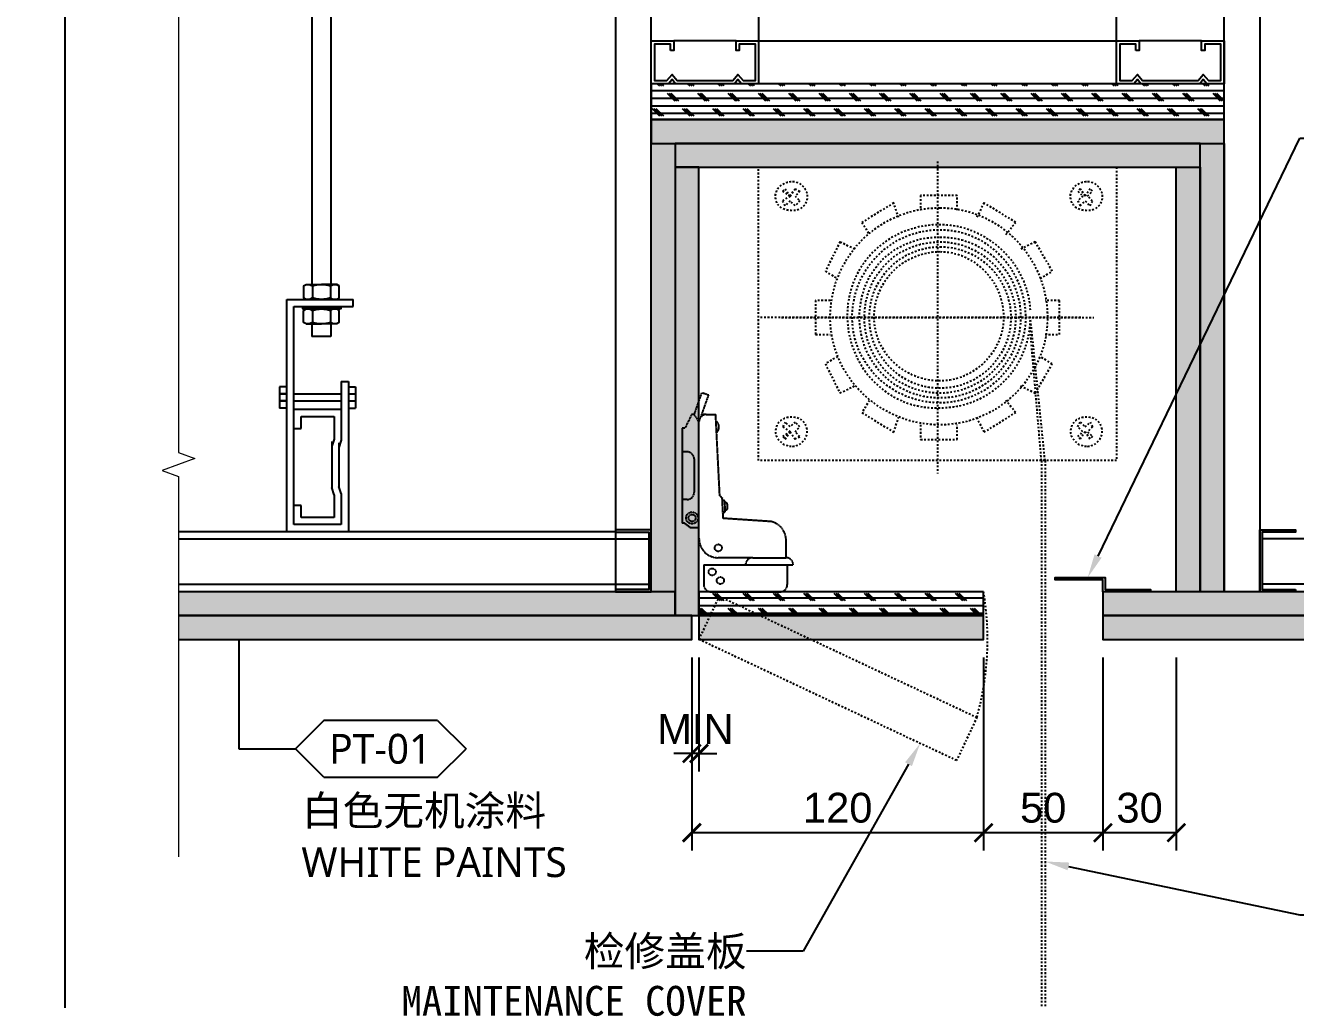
# Model space of a CAD drawing. Header units: millimetres. Extents: x 6321 to 61876, y 123 to 15211.
# Drawn here: x 41005 to 41537, y 9335 to 9744 of the extents above; entities that cross this region are included whole.
import ezdxf
from ezdxf import colors
from ezdxf.entities.mleader import LeaderData, LeaderLine
from ezdxf.enums import TextEntityAlignment as Align
from ezdxf.math import Vec2, Vec3

# ---------------------------------------------------------------- set-up
doc = ezdxf.new("R2010")
doc.units = ezdxf.units.MM
doc.linetypes.add('DASH', pattern=[0.35, 0.25, -0.1])
doc.linetypes.add('WB_HIDDEN', pattern=[3, 1.5, -1.5])
doc.layers.get('Defpoints').update_dxf_attribs({"color": 250})
doc.layers.add('_ACM-A-ANNO-DIMS', color=2, linetype='Continuous', lineweight=13)
doc.layers.add('_ACM-A-ANNO-DIMS @ 5', color=2, linetype='Continuous', lineweight=13)
for name, color, linetype in [('A Detail Thin', 1, 'Continuous'), ('A Detail Xthin', 250, 'Continuous'), ('A Elev Patt-250', 250, 'Continuous'), ('CURTWALL', 4, 'Continuous'), ('DE-MT', 2, 'Continuous'), ('DP_1040', 7, 'Continuous'), ('I-DETL-LW251', 251, 'Continuous'), ('I—装饰—填充03(灰度)', 250, 'Continuous'), ('I—装饰—超细', 8, 'Continuous'), ('WALL TYPE$0$G-ANNO-NOTE-CH', 7, 'Continuous')]:
    doc.layers.add(name, color=color, linetype=linetype)
doc.styles.add('Arial', font='ARIALUNI.ttf')
doc.styles.add('Arial_1', font='arial.ttf', dxfattribs={"height": 75})
doc.styles.add('WALL TYPE$0$Aecom Chinese', font='Microsoft YaHei.ttf')
doc.dimstyles.new('WALL TYPE$0$Aec-Arch-M-2', dxfattribs={"dimscale": 5, "dimtxt": 2.5, "dimasz": 1.5, "dimexe": 1.5, "dimexo": 1.5, "dimgap": 0.8, "dimtad": 1, "dimdec": 0, "dimrnd": 5, "dimzin": 3, "dimdsep": 46, "dimtxsty": 'Arial', "dimblk": 'ARCHTICK', "dimcen": 2.5, "dimazin": 2, "dimtfac": 0.75, "dimtdec": 0, "dimtix": 1, "dimtmove": 2, "dimatfit": 2, "dimfxl": 1, "dimtolj": 1, "dimtzin": 0, "dimarcsym": 0})
pattern_1 = [(0, (442335.283, -724810.3016), (0, 3.175), []), (135, (442336.871, -724811.889), (-6.35000274, -6.35000274), [4.49013, -4.49013]), (135, (442337.664, -724811.889), (-6.35000274, -6.35000274), [4.49013, -4.49013]), (135, (442338.458, -724811.889), (-6.35000274, -6.35000274), [4.49013, -4.49013])]

# ---------------------------------------------------------------- blocks, each defined once
blk = doc.blocks.new('K_06')
at = {"layer": 'Defpoints', "color": 251}
blk.add_line((-873.75, 0), (-873.75, -2860), dxfattribs=at)
blk = doc.blocks.new('A$Cfd66a21f')
at = {"color": 8}
blk.add_lwpolyline([(129.05, 46.75), (109.53, 46.75), (109.53, 35.9), (129.05, 35.9)], close=True, dxfattribs=at)
at = {"layer": '_ACM-A-ANNO-DIMS', "elevation": 0}
blk.add_lwpolyline([(142.25, 32.9), (96.25, 32.9), (96.25, 34.9), (142.25, 34.9)], close=True, dxfattribs=at)
at = {"layer": 'CURTWALL', "color": 1, "linetype": 'WB_HIDDEN', "ltscale": 0.5}
for points in [[(75, 420.79), (75, 289.9)], [(13.19, 406.26), (10.12, 408.31), (11.14, 409.33), (13.19, 406.26), (15.23, 409.33), (17.28, 408.31), (15.23, 406.26), (17.28, 404.22), (15.23, 402.17), (13.19, 404.22), (11.14, 402.17), (10.12, 404.22), (13.19, 406.26)], [(83.18, 400.34), (83.18, 406.48), (67.84, 406.48), (67.84, 400.34)], [(137.84, 406.26), (139.88, 408.31), (138.86, 409.33), (136.81, 406.26), (134.77, 409.33), (133.75, 408.31), (135.79, 406.26), (133.75, 404.22), (134.77, 402.17), (136.81, 404.22), (138.86, 402.17), (139.88, 404.22), (137.84, 406.26)], [(58.64, 397.27), (56.59, 403.41), (43.3, 395.23), (46.37, 390.11)], [(103.63, 390.11), (107.72, 395.23), (94.43, 403.41), (91.36, 397.27)], [(40.23, 383.98), (34.09, 387.05), (27.96, 374.77), (33.07, 371.71)], [(117.95, 371.71), (123.06, 374.77), (115.9, 387.05), (109.77, 383.98)], [(30, 362.5), (23.87, 362.5), (23.87, 348.19), (30, 348.19)], [(120, 348.19), (126.13, 348.19), (126.13, 362.5), (120, 362.5)], [(9.55, 355.34), (140.45, 355.34)], [(33.07, 338.98), (27.96, 335.91), (34.09, 323.64), (40.23, 326.71)], [(109.77, 326.71), (115.9, 323.64), (123.06, 335.91), (117.95, 338.98)], [(46.37, 320.58), (43.3, 315.46), (56.59, 307.28), (58.64, 313.42)], [(91.36, 313.42), (94.43, 307.28), (107.72, 315.46), (103.63, 320.58)], [(13.19, 307.44), (10.12, 305.4), (11.14, 304.38), (13.19, 307.44), (15.23, 304.38), (17.28, 305.4), (15.23, 307.44), (17.28, 309.49), (15.23, 311.53), (13.19, 309.49), (11.14, 311.53), (10.12, 309.49), (13.19, 307.44)], [(67.84, 310.35), (67.84, 304.21), (83.18, 304.21), (83.18, 310.35)], [(137.84, 307.44), (139.88, 305.4), (138.86, 304.38), (136.81, 307.44), (134.77, 304.38), (133.75, 305.4), (135.79, 307.44), (133.75, 309.49), (134.77, 311.53), (136.81, 309.49), (138.86, 311.53), (139.88, 309.49), (137.84, 307.44)]]:
    blk.add_lwpolyline(points, dxfattribs=at)
at = {"layer": 'CURTWALL', "color": 1, "linetype": 'WB_HIDDEN', "ltscale": 0.5, "elevation": 0}
blk.add_lwpolyline([(150, 418.36), (150, 295.34), (0, 295.34), (0, 418.36)], close=True, dxfattribs=at)
for points in [[(135, 355.34), (0, 355.34)], [(118.5, 295.34), (113.68, 351.61)], [(120, 295.34), (113.86, 355.34)], [(118.5, 295.34), (118.5, 46.75)], [(120, 295.34), (120, 46.75)]]:
    blk.add_lwpolyline(points, dxfattribs=at)
at = {"layer": 'CURTWALL', "color": 1, "linetype": 'WB_HIDDEN', "ltscale": 0.5}
for points in [[(14.21, 412.4), (10.12, 412.4), (7.05, 409.33), (7.05, 406.26), (7.05, 402.17), (10.12, 400.13), (14.21, 400.13), (17.28, 400.13), (20.34, 402.17), (20.34, 406.26), (20.34, 409.33), (17.28, 412.4), (14.21, 412.4)], [(137.84, 412.4), (133.75, 412.4), (130.68, 409.33), (130.68, 406.26), (130.68, 402.17), (133.75, 400.13), (137.84, 400.13), (140.9, 400.13), (143.97, 402.17), (143.97, 406.26), (143.97, 409.33), (140.9, 412.4), (137.84, 412.4)], [(76.02, 401.36), (50.46, 401.36), (30, 380.91), (30, 355.34), (30, 330.8), (50.46, 310.35), (76.02, 310.35), (100.57, 310.35), (121.02, 330.8), (121.02, 355.34), (121.02, 380.91), (100.57, 401.36), (76.02, 401.36)], [(113.86, 358.41), (112.84, 378.86), (94.43, 395.23), (73.98, 394.2), (52.5, 393.18), (36.14, 375.8), (37.16, 354.32), (38.19, 332.85), (55.57, 316.48), (76.02, 317.51), (97.5, 317.51), (113.86, 334.89), (113.86, 355.34)], [(76.02, 392.16), (55.57, 392.16), (39.21, 375.8), (39.21, 355.34), (39.21, 335.91), (55.57, 319.55), (76.02, 319.55), (95.45, 319.55), (111.81, 335.91), (111.81, 355.34), (111.81, 375.8), (95.45, 392.16), (76.02, 392.16)], [(76.02, 389.09), (56.59, 389.09), (42.28, 374.77), (42.28, 355.34), (42.28, 336.94), (56.59, 321.6), (76.02, 321.6), (94.43, 321.6), (109.77, 336.94), (109.77, 355.34), (109.77, 374.77), (94.43, 389.09), (76.02, 389.09)], [(76.02, 387.05), (57.62, 387.05), (44.32, 372.73), (44.32, 355.34), (44.32, 337.96), (57.62, 323.64), (76.02, 323.64), (93.41, 323.64), (107.72, 337.96), (107.72, 355.34), (107.72, 372.73), (93.41, 387.05), (76.02, 387.05)], [(76.02, 385), (59.66, 385), (46.37, 371.71), (46.37, 355.34), (46.37, 338.98), (59.66, 325.69), (76.02, 325.69), (92.38, 325.69), (105.68, 338.98), (105.68, 355.34), (105.68, 371.71), (92.38, 385), (76.02, 385)], [(76.02, 382.96), (60.68, 382.96), (48.41, 370.68), (48.41, 355.34), (48.41, 341.03), (60.68, 328.76), (76.02, 328.76), (90.34, 328.76), (102.61, 341.03), (102.61, 355.34), (102.61, 370.68), (90.34, 382.96), (76.02, 382.96)], [(14.21, 301.31), (10.12, 301.31), (7.05, 304.38), (7.05, 307.44), (7.05, 311.53), (10.12, 313.58), (14.21, 313.58), (17.28, 313.58), (20.34, 311.53), (20.34, 307.44), (20.34, 304.38), (17.28, 301.31), (14.21, 301.31)], [(137.84, 301.31), (133.75, 301.31), (130.68, 304.38), (130.68, 307.44), (130.68, 311.53), (133.75, 313.58), (137.84, 313.58), (140.9, 313.58), (143.97, 311.53), (143.97, 307.44), (143.97, 304.38), (140.9, 301.31), (137.84, 301.31)]]:
    blk.add_open_spline(points, degree=3, knots=[0, 0, 0, 0, 1, 1, 1, 2, 2, 2, 3, 3, 3, 4, 4, 4, 4], dxfattribs=at)
at = {"layer": 'DP_1040', "color": 8, "const_width": 2}
blk.add_lwpolyline([(109.53, 46.75), (109.53, 35.9), (129.05, 35.9), (129.05, 46.75)], dxfattribs=at)
blk = doc.blocks.new('A$C63143692')
at = {"color": 250}
blk.add_line((10.5, 20), (39.5, 20), dxfattribs=at)
blk.add_lwpolyline([(41, 15.5), (41, 18.5), (48.5, 18.5), (48.5, 1.5), (42.72, 1.5), (40.25, 4.37), (37.99, 1.5), (12.01, 1.5), (9.75, 4.37), (7.28, 1.5), (1.5, 1.5), (1.5, 18.5), (9, 18.5), (9, 15.5), (10.5, 15.5), (10.5, 20), (0, 20), (0, 0), (7.95, 0), (9.75, 2.01), (11.26, 0), (38.74, 0), (40.25, 2.01), (42.05, 0), (50, 0), (50, 20), (39.5, 20), (39.5, 15.5), (41, 15.5)])
blk = doc.blocks.new('A$C07F70CFC')
at = {"layer": 'A Detail Thin'}
blk.add_hatch(color=251, dxfattribs=at).paths.add_polyline_path([(15, 1), (15, 0), (0, 0), (0, 26), (15, 26), (15, 25), (1, 25), (1, 1)])
blk.add_lwpolyline([(15, 1), (15, 0), (0, 0), (0, 26), (15, 26), (15, 25), (1, 25), (1, 1), (15, 1)], dxfattribs=at)
blk = doc.blocks.new('A$C7D734C02')
at = {"layer": 'A Detail Xthin', "color": 250, "linetype": 'DASH'}
for p, q in [((5.02, 74.3, 0.02), (8.28, 83.54, 0.02)), ((7.89, 73.41, 0.02), (11.11, 82.54, 0.02)), ((8.28, 83.54, 0.02), (11.11, 82.54, 0.02)), ((3.92, 74.3, 0.02), (1.11, 68.57, 0.02)), ((5.02, 74.3, 0.02), (3.92, 74.3, 0.02)), ((7.02, 71.3, 0.02), (5.02, 74.3, 0.02)), ((7.02, 22.3, 0.02), (7.02, 71.3, 0.02)), ((10.02, 74.3, 0.02), (8.2, 74.3, 0.02)), ((10.02, 74.3, 0.02), (14.02, 74.3, 0.02)), ((15.72, 40.3, 0.02), (14.02, 74.3, 0.02)), ((1.11, 68.57, 0.02), (0, 68.57, 0.02)), ((0, 68.57, 0.02), (0, 28.81, 0.02)), ((2, 58.69, 0.02), (0, 58.69, 0.02)), ((5, 55.69, 0.02), (5, 41.69, 0.02)), ((2, 38.69, 0.02), (0, 38.69, 0.02)), ((15.72, 40.3, 0.02), (16.77, 39.3, 0.02)), ((17.19, 30.78, 0.02), (16.77, 39.3, 0.02)), ((17.32, 38.33, 0.02), (16.82, 38.3, 0.02)), ((18.04, 33.86, 0.02), (17.84, 37.85, 0.02)), ((18.37, 37.38, 0.02), (17.87, 37.35, 0.02)), ((17.57, 33.33, 0.02), (17.07, 33.31, 0.02)), ((18.52, 34.38, 0.02), (18.02, 34.36, 0.02)), ((18.99, 34.91, 0.02), (18.89, 36.9, 0.02)), ((0.98, 28.81, 0.02), (0, 28.81, 0.02)), ((0.98, 28.81, 0.02), (3.53, 26.95, 0.02)), ((3.53, 26.95, 0.02), (7.02, 26.95, 0.02)), ((37.13, 29.45, 0.02), (17.19, 30.78, 0.02)), ((43.52, 14.3, 0.02), (43.52, 21.62, 0.02)), ((9.02, 11.3, 0.02), (9.02, 3, 0.02)), ((9.02, 11.3, 0.02), (44.02, 11.3, 0.02)), ((29.52, 14.3, 0.02), (15.02, 14.3, 0.02)), ((26.52, 11.3, 0.02), (46.52, 11.3, 0.02)), ((29.52, 14.3, 0.02), (43.52, 14.3, 0.02)), ((44.02, 11.3, 0.02), (44.02, 3, 0.02)), ((12.02, 0, 0.02), (41.02, 0, 0.02))]:
    blk.add_line(p, q, dxfattribs=at)
for centre, radius in [((4.13, 30.97, 0.02), 2.5), ((4.13, 30.97, 0.02), 1.5), ((15.1, 18.42, 0.02), 1.5), ((12.57, 8.33, 0.02), 1.5), ((15.98, 4.73, 0.02), 1.5)]:
    blk.add_circle(centre, radius, dxfattribs=at)
for centre, radius, start, end in [((10.02, 71.3, 0.02), 3, 90, 180), ((11.95, 69.07, 0.02), 3.45, 315.1848, 50.54), ((2, 55.69, 0.02), 3, 0, 90), ((2, 41.69, 0.02), 3, 270, 0), ((17.34, 37.83, 0.02), 0.5, 2.8624, 92.8624), ((18.39, 36.88, 0.02), 0.5, 2.8624, 92.8624), ((17.54, 33.83, 0.02), 0.5, 272.8624, 2.8624), ((18.49, 34.88, 0.02), 0.5, 272.8624, 2.8624), ((35.52, 21.62, 0.02), 8, 0, 78.3461), ((15.02, 22.3, 0.02), 8, 180, 270), ((29.52, 11.3, 0.02), 3, 90, 180), ((43.52, 11.3, 0.02), 3, 0, 90), ((12.02, 3, 0.02), 3, 180, 270), ((41.02, 3, 0.02), 3, 270, 0)]:
    blk.add_arc(centre, radius, start, end, dxfattribs=at)
blk = doc.blocks.new('_ArchTick')
at = {"color": 2, "linetype": 'ByBlock', "const_width": 0.15}
blk.add_lwpolyline([(-0.5, -0.5), (0.5, 0.5)], dxfattribs=at)
blk = doc.blocks.new('*D247')
at = {"layer": 'DE-MT', "color": 0, "lineweight": -2, "transparency": 16777216}
for p, q in [((41284.08, 9478.76), (41284.08, 9430.97)), ((41287.08, 9478.72), (41287.08, 9430.97)), ((41284.08, 9438.47), (41276.58, 9438.47)), ((41287.08, 9438.47), (41284.08, 9438.47)), ((41287.08, 9438.47), (41294.58, 9438.47))]:
    blk.add_line(p, q, dxfattribs=at)
at = {"layer": 'Defpoints', "color": 0, "transparency": 16777216}
for p in [(41284.08, 9486.26), (41287.08, 9486.22), (41284.08, 9438.47)]:
    blk.add_point(p, dxfattribs=at)
at = {"layer": 'DE-MT', "color": 0, "lineweight": -2, "transparency": 16777216, "xscale": 7.5, "yscale": 7.5, "zscale": 7.5}
blk.add_blockref('_ArchTick', (41284.08, 9438.47), dxfattribs=at)
at = {"layer": 'DE-MT', "color": 0, "lineweight": -2, "transparency": 16777216, "xscale": 7.5, "yscale": 7.5, "zscale": 7.5, "rotation": 180}
blk.add_blockref('_ArchTick', (41287.08, 9438.47), dxfattribs=at)
at = {"layer": 'DE-MT', "color": 0, "transparency": 16777216, "insert": (41285.58, 9448.72), "char_height": 12.5, "attachment_point": 5, "style": 'Arial'}
blk.add_mtext('\\A1;MIN', dxfattribs=at)
blk = doc.blocks.new('*D248')
at = {"layer": 'DE-MT', "color": 0, "lineweight": -2, "transparency": 16777216}
for p, q in [((41456.33, 9478.76), (41456.33, 9397.76)), ((41487.08, 9478.76), (41487.08, 9397.76)), ((41487.08, 9405.26), (41456.33, 9405.26))]:
    blk.add_line(p, q, dxfattribs=at)
at = {"layer": 'Defpoints', "color": 0, "transparency": 16777216}
for p in [(41456.33, 9486.26), (41487.08, 9486.26), (41456.33, 9405.26)]:
    blk.add_point(p, dxfattribs=at)
at = {"layer": 'DE-MT', "color": 0, "lineweight": -2, "transparency": 16777216, "xscale": 7.5, "yscale": 7.5, "zscale": 7.5, "rotation": 180}
blk.add_blockref('_ArchTick', (41456.33, 9405.26), dxfattribs=at)
at = {"layer": 'DE-MT', "color": 0, "lineweight": -2, "transparency": 16777216, "xscale": 7.5, "yscale": 7.5, "zscale": 7.5}
blk.add_blockref('_ArchTick', (41487.08, 9405.26), dxfattribs=at)
at = {"layer": 'DE-MT', "color": 0, "transparency": 16777216, "insert": (41471.7, 9415.65), "char_height": 12.5, "attachment_point": 5, "style": 'Arial'}
blk.add_mtext('\\A1;30', dxfattribs=at)
blk = doc.blocks.new('WHA12202707')
at = {"transparency": 16777216}
for p, q in [((2.38, 2.38), (0, 0)), ((11.91, 2.38), (2.38, 2.38)), ((11.91, 2.38), (14.29, 0)), ((2.38, -2.38), (0, 0)), ((11.91, -2.38), (14.29, 0)), ((2.38, -2.38), (11.91, -2.38))]:
    blk.add_line(p, q, dxfattribs=at)
at = {"transparency": 16777216, "style": 'WALL TYPE$0$Aecom Chinese'}
blk.add_attdef('英文2', (0.49, -14.58), '', height=2.5, dxfattribs=at)
at = {"layer": 'WALL TYPE$0$G-ANNO-NOTE-CH', "transparency": 16777216, "style": 'WALL TYPE$0$Aecom Chinese'}
blk.add_attdef('编号', text='', height=2.5, dxfattribs=at).set_placement((7.1, 0), align=Align.MIDDLE)
for tag, p in [('中文', (0.54, -5.18)), ('英文', (0.49, -9.51))]:
    blk.add_attdef(tag, text='', height=2.5, dxfattribs=at).set_placement(p, align=Align.MIDDLE_LEFT)
blk = doc.blocks.new('*D261')
at = {"layer": 'DE-MT', "color": 0, "lineweight": -2, "transparency": 16777216}
for p, q in [((41406.33, 9478.76), (41406.33, 9397.76)), ((41456.33, 9478.76), (41456.33, 9397.76)), ((41456.33, 9405.26), (41406.33, 9405.26))]:
    blk.add_line(p, q, dxfattribs=at)
at = {"layer": 'Defpoints', "color": 0, "transparency": 16777216}
for p in [(41406.33, 9486.26), (41456.33, 9486.26), (41406.33, 9405.26)]:
    blk.add_point(p, dxfattribs=at)
at = {"layer": 'DE-MT', "color": 0, "lineweight": -2, "transparency": 16777216, "xscale": 7.5, "yscale": 7.5, "zscale": 7.5, "rotation": 180}
blk.add_blockref('_ArchTick', (41406.33, 9405.26), dxfattribs=at)
at = {"layer": 'DE-MT', "color": 0, "lineweight": -2, "transparency": 16777216, "xscale": 7.5, "yscale": 7.5, "zscale": 7.5}
blk.add_blockref('_ArchTick', (41456.33, 9405.26), dxfattribs=at)
at = {"layer": 'DE-MT', "color": 0, "transparency": 16777216, "insert": (41431.33, 9415.65), "char_height": 12.5, "attachment_point": 5, "style": 'Arial'}
blk.add_mtext('\\A1;50', dxfattribs=at)
blk = doc.blocks.new('*D262')
at = {"layer": 'DE-MT', "color": 0, "lineweight": -2, "transparency": 16777216}
for p, q in [((41284.08, 9478.76), (41284.08, 9397.76)), ((41406.33, 9478.76), (41406.33, 9397.76)), ((41406.33, 9405.26), (41284.08, 9405.26))]:
    blk.add_line(p, q, dxfattribs=at)
at = {"layer": 'Defpoints', "color": 0, "transparency": 16777216}
for p in [(41284.08, 9486.26), (41406.33, 9486.26), (41284.08, 9405.26)]:
    blk.add_point(p, dxfattribs=at)
at = {"layer": 'DE-MT', "color": 0, "lineweight": -2, "transparency": 16777216, "xscale": 7.5, "yscale": 7.5, "zscale": 7.5, "rotation": 180}
blk.add_blockref('_ArchTick', (41284.08, 9405.26), dxfattribs=at)
at = {"layer": 'DE-MT', "color": 0, "lineweight": -2, "transparency": 16777216, "xscale": 7.5, "yscale": 7.5, "zscale": 7.5}
blk.add_blockref('_ArchTick', (41406.33, 9405.26), dxfattribs=at)
at = {"layer": 'DE-MT', "color": 0, "transparency": 16777216, "insert": (41345.2, 9415.65), "char_height": 12.5, "attachment_point": 5, "style": 'Arial'}
blk.add_mtext('\\A1;120', dxfattribs=at)

msp = doc.modelspace()

# ---------------------------------------------------------------- hatches: boundary and pattern name
at = {"layer": 'I-DETL-LW251'}
h = msp.add_hatch(dxfattribs=at)
h.set_pattern_fill('AR-SAND', color=251, scale=0.05, angle=180)
h.set_pattern_definition([(217.5, (385262.2837, -777298.676), (0.080001565, -2.4470661866), [0, -1.9304, 0, -2.159, 0, -2.06375]), (187.5, (385262.2837, -777298.676), (-2.247616416, -3.584125503), [0, -1.0414, 0, -1.7399, 0, -0.66675]), (147.5, (385263.8458, -777298.676), (-3.954961851, -0.0071859234), [0, -0.635, 0, -2.286, 0, -2.9845]), (137.5, (385263.8458, -777298.676), (-3.817782262, -1.114646616), [0, -0.3175, 0, -1.4986, 0, -1.7145])])
h.paths.add_polyline_path([(41267.08, 9704.28), (41507.08, 9704.28), (41507.08, 9694.28), (41497.08, 9694.28), (41267.08, 9694.28)])
h = msp.add_hatch(dxfattribs=at)
h.set_pattern_fill('AR-SAND', color=251, scale=0.05, angle=180)
h.set_pattern_definition([(217.5, (41267.0785, 9506.2645), (0.080002, -2.447066), [0, -1.9304, 0, -2.159, 0, -2.06375]), (187.5, (41267.0785, 9506.2645), (-2.247616, -3.584126), [0, -1.0414, 0, -1.7399, 0, -0.66675]), (147.5, (41268.6406, 9506.2645), (-3.954962, -0.007186), [0, -0.635, 0, -2.286, 0, -2.9845]), (137.5, (41268.6406, 9506.2645), (-3.81778, -1.114647), [0, -0.3175, 0, -1.4986, 0, -1.7145])])
h.paths.add_polyline_path([(41277.08, 9694.28), (41267.08, 9694.28), (41267.08, 9506.26), (41277.08, 9506.26)])
h = msp.add_hatch(dxfattribs=at)
h.set_pattern_fill('AR-SAND', color=251, scale=0.05, angle=180)
h.set_pattern_definition([(217.5, (41287.0785, 9684.282), (0.080002, -2.447066), [0, -1.9304, 0, -2.159, 0, -2.06375]), (187.5, (41287.0785, 9684.282), (-2.247616, -3.584126), [0, -1.0414, 0, -1.7399, 0, -0.66675]), (147.5, (41288.6406, 9684.282), (-3.954962, -0.007186), [0, -0.635, 0, -2.286, 0, -2.9845]), (137.5, (41288.6406, 9684.282), (-3.81778, -1.114647), [0, -0.3175, 0, -1.4986, 0, -1.7145])])
h.paths.add_polyline_path([(41497.08, 9694.28), (41277.08, 9694.28), (41277.08, 9684.28), (41487.08, 9684.28), (41497.08, 9684.28)])
h = msp.add_hatch(dxfattribs=at)
h.set_pattern_fill('AR-SAND', color=251, scale=0.05, angle=180)
h.set_pattern_definition([(217.5, (41497.0785, 9506.2645), (0.080002, -2.447066), [0, -1.9304, 0, -2.159, 0, -2.06375]), (187.5, (41497.0785, 9506.2645), (-2.247616, -3.584126), [0, -1.0414, 0, -1.7399, 0, -0.66675]), (147.5, (41498.6406, 9506.2645), (-3.954962, -0.007186), [0, -0.635, 0, -2.286, 0, -2.9845]), (137.5, (41498.6406, 9506.2645), (-3.81778, -1.114647), [0, -0.3175, 0, -1.4986, 0, -1.7145])])
h.paths.add_polyline_path([(41507.08, 9694.28), (41497.08, 9694.28), (41497.08, 9506.26), (41507.08, 9506.26)])
h = msp.add_hatch(dxfattribs=at)
h.set_pattern_fill('AR-SAND', color=251, scale=0.05, angle=180)
h.set_pattern_definition([(217.5, (41277.0785, 9496.2645), (0.080002, -2.447066), [0, -1.9304, 0, -2.159, 0, -2.06375]), (187.5, (41277.0785, 9496.2645), (-2.247616, -3.584126), [0, -1.0414, 0, -1.7399, 0, -0.66675]), (147.5, (41278.6406, 9496.2645), (-3.954962, -0.007186), [0, -0.635, 0, -2.286, 0, -2.9845]), (137.5, (41278.6406, 9496.2645), (-3.81778, -1.114647), [0, -0.3175, 0, -1.4986, 0, -1.7145])])
h.paths.add_polyline_path([(41287.08, 9684.28), (41277.08, 9684.28), (41277.08, 9496.26), (41284.08, 9496.26), (41287.08, 9496.26), (41287.08, 9506.26)])
h = msp.add_hatch(dxfattribs=at)
h.set_pattern_fill('AR-SAND', color=251, scale=0.05, angle=180)
h.set_pattern_definition([(217.5, (41487.0785, 9496.2645), (0.080002, -2.447066), [0, -1.9304, 0, -2.159, 0, -2.06375]), (187.5, (41487.0785, 9496.2645), (-2.247616, -3.584126), [0, -1.0414, 0, -1.7399, 0, -0.66675]), (147.5, (41488.6406, 9496.2645), (-3.954962, -0.007186), [0, -0.635, 0, -2.286, 0, -2.9845]), (137.5, (41488.6406, 9496.2645), (-3.81778, -1.114647), [0, -0.3175, 0, -1.4986, 0, -1.7145])])
h.paths.add_polyline_path([(41497.08, 9684.28), (41487.08, 9684.28), (41487.08, 9506.26), (41497.08, 9506.26)])
h = msp.add_hatch(dxfattribs=at)
h.set_pattern_fill('AR-SAND', color=251, scale=0.05, angle=180)
h.set_pattern_definition([(217.5, (41068.9928, 9496.2645), (0.080002, -2.447066), [0, -1.9304, 0, -2.159, 0, -2.06375]), (187.5, (41068.9928, 9496.2645), (-2.247616, -3.584126), [0, -1.0414, 0, -1.7399, 0, -0.66675]), (147.5, (41070.555, 9496.2645), (-3.954962, -0.007186), [0, -0.635, 0, -2.286, 0, -2.9845]), (137.5, (41070.555, 9496.2645), (-3.81778, -1.114647), [0, -0.3175, 0, -1.4986, 0, -1.7145])])
h.paths.add_polyline_path([(41277.08, 9496.26), (41277.08, 9506.26), (41247.08, 9506.26), (41068.99, 9506.26), (41068.99, 9496.26)])
h = msp.add_hatch(dxfattribs=at)
h.set_pattern_fill('AR-SAND', color=251, scale=0.05, angle=180)
h.set_pattern_definition([(217.5, (41497.0785, 9496.2645), (0.080002, -2.447066), [0, -1.9304, 0, -2.159, 0, -2.06375]), (187.5, (41497.0785, 9496.2645), (-2.247616, -3.584126), [0, -1.0414, 0, -1.7399, 0, -0.66675]), (147.5, (41498.6406, 9496.2645), (-3.954962, -0.007186), [0, -0.635, 0, -2.286, 0, -2.9845]), (137.5, (41498.6406, 9496.2645), (-3.81778, -1.114647), [0, -0.3175, 0, -1.4986, 0, -1.7145])])
h.paths.add_polyline_path([(41715.16, 9506.26), (41456.33, 9506.26), (41456.33, 9496.26), (41715.16, 9496.26)])
h = msp.add_hatch(dxfattribs=at)
h.set_pattern_fill('AR-SAND', color=251, scale=0.05, angle=180)
h.set_pattern_definition([(217.5, (41068.9928, 9486.2645), (0.080002, -2.447066), [0, -1.9304, 0, -2.159, 0, -2.06375]), (187.5, (41068.9928, 9486.2645), (-2.247616, -3.584126), [0, -1.0414, 0, -1.7399, 0, -0.66675]), (147.5, (41070.555, 9486.2645), (-3.954962, -0.007186), [0, -0.635, 0, -2.286, 0, -2.9845]), (137.5, (41070.555, 9486.2645), (-3.81778, -1.114647), [0, -0.3175, 0, -1.4986, 0, -1.7145])])
h.paths.add_polyline_path([(41068.99, 9496.26), (41068.99, 9486.26), (41284.08, 9486.26), (41284.08, 9496.26)])
h = msp.add_hatch(dxfattribs=at)
h.set_pattern_fill('AR-SAND', color=251, scale=0.05, angle=180)
h.set_pattern_definition([(217.5, (-46.473, 58.9934), (0.080001565, -2.44706619), [0, -1.9304, 0, -2.159, 0, -2.06375]), (187.5, (-46.473, 58.9934), (-2.24761642, -3.5841255), [0, -1.0414, 0, -1.7399, 0, -0.66675]), (147.5, (-44.9108, 58.9934), (-3.95496185, -0.00718592), [0, -0.635, 0, -2.286, 0, -2.9845]), (137.5, (-44.9108, 58.9934), (-3.81778226, -1.11464662), [0, -0.3175, 0, -1.4986, 0, -1.7145])])
h.paths.add_polyline_path([(41406.33, 9496.26), (41287.08, 9496.26), (41287.08, 9486.26), (41406.33, 9486.26)])
h = msp.add_hatch(dxfattribs=at)
h.set_pattern_fill('AR-SAND', color=251, scale=0.05, angle=180)
h.set_pattern_definition([(217.5, (41487.0785, 9486.2645), (0.080002, -2.447066), [0, -1.9304, 0, -2.159, 0, -2.06375]), (187.5, (41487.0785, 9486.2645), (-2.247616, -3.584126), [0, -1.0414, 0, -1.7399, 0, -0.66675]), (147.5, (41488.6406, 9486.2645), (-3.954962, -0.007186), [0, -0.635, 0, -2.286, 0, -2.9845]), (137.5, (41488.6406, 9486.2645), (-3.81778, -1.114647), [0, -0.3175, 0, -1.4986, 0, -1.7145])])
h.paths.add_polyline_path([(41715.16, 9486.26), (41715.16, 9496.26), (41497.08, 9496.26), (41497.08, 9496.26), (41456.33, 9496.26), (41456.33, 9486.26)])
at = {"layer": 'I—装饰—填充03(灰度)'}
h = msp.add_hatch(dxfattribs=at)
h.set_pattern_fill('CORK', color=251)
h.set_pattern_definition(pattern_1)
h.paths.add_polyline_path([(41507.08, 9719.28), (41267.08, 9719.28), (41267.08, 9704.28), (41507.08, 9704.28)])
h = msp.add_hatch(dxfattribs=at)
h.set_pattern_fill('CORK', color=251)
h.set_pattern_definition(pattern_1)
h.paths.add_polyline_path([(41406.33, 9506.26), (41287.08, 9506.26), (41287.08, 9496.26), (41406.33, 9496.26)])

# ---------------------------------------------------------------- linework, layer by layer
at = {"color": 8}
msp.add_lwpolyline([(41312.08, 9942.07), (41312.08, 9737.28), (41462.08, 9737.28), (41462.08, 9942.07)], dxfattribs=at)
at = {"color": 1}
for points in [[(41252.08, 9506.26), (41267.08, 9506.26), (41267.08, 9872.32), (41252.08, 9872.32)], [(41522.08, 9506.26), (41507.08, 9506.26), (41507.08, 9872.32), (41522.08, 9872.32)], [(41507.08, 9719.28), (41267.08, 9719.28), (41267.08, 9704.28), (41507.08, 9704.28)], [(41507.08, 9704.28), (41267.08, 9704.28), (41267.08, 9694.28), (41507.08, 9694.28)], [(41497.08, 9694.28), (41277.08, 9694.28), (41277.08, 9684.28), (41497.08, 9684.28)], [(41507.08, 9506.26), (41497.08, 9506.26), (41497.08, 9694.28), (41507.08, 9694.28)], [(41497.08, 9506.26), (41487.08, 9506.26), (41487.08, 9684.28), (41497.08, 9684.28)], [(41476.33, 9506.26), (41456.33, 9506.26), (41456.33, 9511.26), (41436.33, 9511.26), (41436.33, 9512.26), (41457.33, 9512.26), (41457.33, 9507.26), (41476.33, 9507.26)]]:
    msp.add_lwpolyline(points, close=True, dxfattribs=at)
at = {"color": 1, "elevation": 0}
for points in [[(41277.08, 9506.26), (41267.08, 9506.26), (41267.08, 9694.28), (41277.08, 9694.28)], [(41287.08, 9684.28), (41277.08, 9684.28), (41277.08, 9496.26), (41287.08, 9496.26)], [(41406.33, 9506.26), (41287.08, 9506.26), (41287.08, 9496.26), (41406.33, 9496.26)], [(41406.33, 9496.26), (41287.08, 9496.26), (41287.08, 9486.26), (41406.33, 9486.26)]]:
    msp.add_lwpolyline(points, close=True, dxfattribs=at)
at = {"color": 1}
for points in [[(41068.99, 9496.26), (41277.08, 9496.26), (41277.08, 9506.26), (41068.99, 9506.26)], [(41715.16, 9506.26), (41456.33, 9506.26), (41456.33, 9496.26), (41715.16, 9496.26)], [(41068.99, 9486.26), (41284.08, 9486.26), (41284.08, 9496.26), (41068.99, 9496.26)], [(41715.16, 9496.26), (41456.33, 9496.26), (41456.33, 9486.26), (41715.16, 9486.26)]]:
    msp.add_lwpolyline(points, dxfattribs=at)
at = {"layer": '_ACM-A-ANNO-DIMS', "linetype": 'Continuous', "ltscale": 2, "elevation": 0.77}
msp.add_lwpolyline([(41068.99, 9970.55), (41068.99, 9564.62), (41075.86, 9562.12), (41062.12, 9557.12), (41068.99, 9554.62), (41068.99, 9395.21)], dxfattribs=at)
at = {"layer": '_ACM-A-ANNO-DIMS'}
msp.add_lwpolyline([(41715.16, 9486.26), (41456.33, 9486.26), (41456.33, 9506.26), (41487.08, 9506.26), (41487.08, 9684.28), (41287.08, 9684.28), (41287.08, 9506.26), (41406.33, 9506.26), (41406.33, 9486.26), (41287.1, 9486.26), (41287.1, 9496.26), (41284.08, 9496.26), (41284.08, 9486.26), (41068.99, 9486.26)], dxfattribs=at)
at = {"layer": 'A Detail Thin'}
for p, q in [((41124.86, 9942.07, 0), (41124.86, 9635.11, 0)), ((41124.86, 9942.07, 0), (41124.86, 9635.11, 0)), ((41132.86, 9942.07, 0), (41132.86, 9635.11, 0)), ((41132.86, 9942.07, 0), (41132.86, 9635.11, 0)), ((41121.36, 9634.51, 0), (41122.4, 9635.11, 0)), ((41121.36, 9634.51, 0), (41122.4, 9635.11, 0)), ((41121.36, 9634.51, 0), (41121.36, 9629.46, 0)), ((41122.4, 9635.11, 0), (41128.86, 9635.11, 0)), ((41122.4, 9635.11, 0), (41128.86, 9635.11, 0)), ((41125.11, 9634.48, 0), (41125.11, 9629.48, 0)), ((41135.32, 9635.11, 0), (41128.86, 9635.11, 0)), ((41135.32, 9635.11, 0), (41128.86, 9635.11, 0)), ((41132.61, 9634.48, 0), (41132.61, 9629.48, 0)), ((41136.36, 9634.51, 0), (41135.32, 9635.11, 0)), ((41136.36, 9634.51, 0), (41135.32, 9635.11, 0)), ((41136.36, 9629.46, 0), (41136.36, 9634.51, 0)), ((41114.32, 9628.86, 0), (41142.21, 9628.86, 0)), ((41114.32, 9531.45, 0), (41114.32, 9628.86, 0)), ((41121.36, 9629.46, 0), (41122.4, 9628.86, 0)), ((41122.4, 9628.86, 0), (41128.86, 9628.86, 0)), ((41135.32, 9628.86, 0), (41128.86, 9628.86, 0)), ((41136.36, 9629.46, 0), (41135.32, 9628.86, 0)), ((41142.21, 9625.86, 0), (41142.21, 9628.86, 0)), ((41117.32, 9625.86, 0), (41142.21, 9625.86, 0)), ((41117.32, 9542.45, 0), (41117.32, 9625.86, 0)), ((41121.36, 9624.26, 0), (41122.4, 9624.86, 0)), ((41121.36, 9619.21, 0), (41121.36, 9624.26, 0)), ((41122.4, 9624.86, 0), (41128.86, 9624.86, 0)), ((41125.11, 9624.23, 0), (41125.11, 9619.23, 0)), ((41135.32, 9624.86, 0), (41128.86, 9624.86, 0)), ((41132.61, 9624.23, 0), (41132.61, 9619.23, 0)), ((41136.36, 9624.26, 0), (41135.32, 9624.86, 0)), ((41136.36, 9619.21, 0), (41136.36, 9624.26, 0)), ((41122.4, 9618.61, 0), (41128.86, 9618.61, 0)), ((41124.86, 9618.61, 0), (41124.86, 9613.27, 0)), ((41135.32, 9618.61, 0), (41128.86, 9618.61, 0)), ((41132.86, 9618.61, 0), (41132.86, 9613.27, 0)), ((41136.36, 9619.21, 0), (41135.32, 9618.61, 0)), ((41132.86, 9613.27, 0), (41124.86, 9613.27, 0)), ((41137.17, 9594.42, 0), (41140.17, 9594.42, 0)), ((41137.17, 9594.42, 0), (41137.17, 9569.77, 0)), ((41140.17, 9594.42, 0), (41140.17, 9531.45, 0)), ((41252.08, 9531.45, -0.08), (41068.99, 9531.45, 0.77)), ((41140.17, 9531.45, 0), (41114.32, 9531.45, 0))]:
    msp.add_line(p, q, dxfattribs=at)
at = {"layer": 'A Detail Thin', "elevation": 0}
msp.add_lwpolyline([(41121.08, 9625.86), (41136.93, 9625.86), (41136.93, 9624.86), (41121.08, 9624.86)], close=True, dxfattribs=at)
at = {"layer": 'A Detail Thin', "extrusion": (0, 0, -1)}
for centre, major_axis, start_param, end_param in [((41123.23, 9631.98, 0), (-2.21, 2.21), 0.141897, 1.428899), ((41123.23, 9631.98, 0), (-2.21, 2.21), 0.141897, 1.428899), ((41128.86, 9623.55, 0), (8.18, 8.18), -1.115696, -0.455101), ((41128.86, 9623.55, 0), (-8.18, 8.18), 0.455101, 1.115696), ((41134.48, 9631.98, 0), (-2.21, 2.21), 0.141897, 1.428899), ((41134.48, 9631.98, 0), (-2.21, 2.21), 0.141897, 1.428899), ((41123.23, 9631.98, 0), (-2.21, 2.21), 3.28349, 4.570492), ((41128.86, 9640.42, 0), (-8.18, 8.18), 3.596693, 4.257288), ((41134.48, 9631.98, 0), (-2.21, 2.21), 3.28349, 4.570492), ((41123.23, 9621.73, 0), (-2.21, 2.21), 0.141897, 1.428899), ((41128.86, 9613.3, 0), (-8.18, 8.18), 0.455101, 1.115696), ((41134.48, 9621.73, 0), (-2.21, 2.21), 0.141897, 1.428899), ((41123.23, 9621.73, 0), (-2.21, 2.21), 3.28349, 4.570492), ((41128.86, 9630.17, 0), (-8.18, 8.18), 3.596693, 4.257288), ((41134.48, 9621.73, 0), (-2.21, 2.21), 3.28349, 4.570492)]:
    msp.add_ellipse(centre, major_axis=major_axis, ratio=1, start_param=start_param, end_param=end_param, dxfattribs=at)
at = {"layer": 'A Detail Xthin'}
for p, q in [((41114.32, 9592.26, 0), (41111.32, 9592.26, 0)), ((41111.32, 9592.26, 0), (41111.32, 9583.26, 0)), ((41140.17, 9592.26, 0), (41143.17, 9592.26, 0)), ((41143.17, 9592.26, 0), (41143.17, 9583.26, 0)), ((41111.32, 9589.26, 0), (41114.32, 9589.26, 0)), ((41114.32, 9589.26, 0), (41111.32, 9589.26, 0)), ((41111.32, 9586.26, 0), (41114.32, 9586.26, 0)), ((41114.32, 9586.26, 0), (41111.32, 9586.26, 0)), ((41117.32, 9589.26, 0), (41137.17, 9589.26, 0)), ((41117.32, 9586.26, 0), (41137.17, 9586.26, 0)), ((41140.17, 9589.26, 0), (41143.17, 9589.26, 0)), ((41140.17, 9586.26, 0), (41143.17, 9586.26, 0)), ((41114.32, 9583.26, 0), (41111.32, 9583.26, 0)), ((41117.32, 9582.77, 0), (41137.17, 9582.77, 0)), ((41140.17, 9583.26, 0), (41143.17, 9583.26, 0)), ((41120.32, 9579.77, 0), (41134.17, 9579.77, 0)), ((41120.32, 9574.77, 0), (41120.32, 9579.77, 0)), ((41134.17, 9579.77, 0), (41134.17, 9570.26, 0)), ((41117.32, 9574.77, 0), (41120.32, 9574.77, 0)), ((41134.17, 9570.26, 0), (41133.17, 9567.26, 0)), ((41133.17, 9569.26, 0), (41133.17, 9549.96, 0)), ((41137.17, 9569.77, 0), (41136.17, 9566.77, 0)), ((41136.17, 9568.77, 0), (41136.17, 9550.45, 0)), ((41134.17, 9546.96, 0), (41133.17, 9549.96, 0)), ((41137.17, 9547.45, 0), (41136.17, 9550.45, 0)), ((41134.17, 9546.96, 0), (41134.17, 9537.45, 0)), ((41137.17, 9547.45, 0), (41137.17, 9534.45, 0)), ((41117.32, 9534.45, 0), (41117.32, 9542.45, 0)), ((41120.32, 9542.45, 0), (41117.32, 9542.45, 0)), ((41120.32, 9537.45, 0), (41120.32, 9542.45, 0)), ((41137.17, 9534.45, 0), (41117.32, 9534.45, 0)), ((41134.17, 9537.45, 0), (41120.32, 9537.45, 0)), ((41068.99, 9528.45, 0.79), (41266.08, 9528.45, -0.12)), ((41715.16, 9528.45, 0.79), (41523.08, 9528.45, -0.12)), ((41068.99, 9509.45, 0.79), (41266.08, 9509.45, -0.12)), ((41715.16, 9509.45, 0.79), (41523.08, 9509.45, -0.12))]:
    msp.add_line(p, q, dxfattribs=at)
at = {"layer": 'CURTWALL', "color": 8, "linetype": 'WB_HIDDEN', "ltscale": 0.5}
msp.add_lwpolyline([(41295.6, 9504.36), (41403.52, 9453.63), (41395.01, 9435.53), (41287.1, 9486.26)], close=True, dxfattribs=at)
msp.add_arc((41287.08, 9486.22), 120.92, 344.3604, 9.5393, dxfattribs=at)

# ---------------------------------------------------------------- block references
msp.add_blockref('K_06', (41895.06, 10944.77))
at = {"color": 4}
msp.add_blockref('A$Cfd66a21f', (41312.08, 9265.92, 0), dxfattribs=at)
at = {"layer": 'A Detail Thin', "xscale": -1}
msp.add_blockref('A$C07F70CFC', (41267.08, 9506.26, 0), dxfattribs=at)
at = {"layer": 'A Detail Thin'}
msp.add_blockref('A$C07F70CFC', (41522.08, 9506.26), dxfattribs=at)
at = {"layer": 'A Elev Patt-250'}
msp.add_blockref('A$C7D734C02', (41280.06, 9506.26, -0.02), dxfattribs=at)
at = {"layer": 'I—装饰—超细', "xscale": -0.8999999999996726, "yscale": 0.8999999999996726, "zscale": 0.8999999999996726}
for p in [(41312.08, 9719.28), (41507.08, 9719.28)]:
    msp.add_blockref('A$C63143692', p, dxfattribs=at)

# ---------------------------------------------------------------- dimensions: what is measured, and where the dimension line sits
at = {"layer": 'DE-MT'}
dim = msp.add_linear_dim(base=(41284.08, 9438.47), p1=(41287.08, 9486.22), p2=(41284.08, 9486.26), angle=180, text='MIN', dimstyle='WALL TYPE$0$Aec-Arch-M-2', dxfattribs=at)
dim.commit()
dim.dimension.update_dxf_attribs({"geometry": '*D247', "text_midpoint": (41285.58, 9448.72)})
for base, p1, p2, picture, middle in [((41284.08, 9405.26), (41406.33, 9486.26), (41284.08, 9486.26), '*D262', (41345.2, 9415.65)), ((41406.33, 9405.26), (41456.33, 9486.26), (41406.33, 9486.26), '*D261', (41431.33, 9415.65)), ((41456.33, 9405.26), (41487.08, 9486.26), (41456.33, 9486.26), '*D248', (41471.7, 9415.65))]:
    dim = msp.add_linear_dim(base=base, p1=p1, p2=p2, dimstyle='WALL TYPE$0$Aec-Arch-M-2', dxfattribs=at)
    dim.commit()
    dim.dimension.update_dxf_attribs({"geometry": picture, "text_midpoint": middle})

# ---------------------------------------------------------------- leaders
at = {"layer": '_ACM-A-ANNO-DIMS @ 5'}
ml = msp.add_multileader_mtext('Standard', dxfattribs=at)
ml.set_content('{\\fSimHei|b0|i0|c134|p49;\\C0;限位器\\PLIMITER}', color=256, style='Arial_1')
ml.set_leader_properties(color=2)
ml.build(insert=Vec2(0, 0))
ml.multileader.update_dxf_attribs({"text_left_attachment_type": 2, "dogleg_length": 4.74, "arrow_head_size": 10, "scale": 5})
ctx = ml.context
ctx.base_point, ctx.scale, ctx.char_height, ctx.arrow_head_size, ctx.landing_gap_size, ctx.plane_origin = Vec3(41562.58, 9696.49), 5, 12.5, 10, 0.015, Vec3(41319.77, 11292.42)
ctx.right_attachment = 6
notes = []
notes.append((ctx, [(0, (1, 1, 0), (41538.88, 9696.49), (1, 0), 23.7, [(1, [(41449.97, 9512.26)], 0, [])])]))
ctx.mtext.insert, ctx.mtext.width = Vec3(41562.59, 9702.74), 368.2682
ml = msp.add_multileader_block('Standard', dxfattribs=at)
ml.set_content('WHA12202707', color=256, scale=5)
ml.set_attribute('编号', 'PT-01', width=0)
ml.set_attribute('中文', '白色无机涂料', width=0)
ml.set_attribute('英文', 'WHITE PAINTS', width=0)
ml.set_attribute('英文2', '', width=0)
ml.set_leader_properties(color=2)
ml.build(insert=Vec2(0, 0))
ml.multileader.update_dxf_attribs({"text_right_attachment_type": 6, "dogleg_length": 0.36, "arrow_head_size": 10, "scale": 5})
ctx = ml.context
ctx.base_point, ctx.scale, ctx.char_height, ctx.arrow_head_size, ctx.landing_gap_size, ctx.plane_origin = Vec3(41118.01, 9440.45, -124.8), 5, 375, 10, 0.45, Vec3(41094.31, 9070.29, -124.8)
ctx.right_attachment = 6
notes.append((ctx, [(0, (1, 1, 0), (41094.31, 9440.45, -124.8), (1, 0), 23.7, [(0, [(41094.31, 9496.26, -124.8)], 0, [])])]))
ctx.block.insert = Vec3(41118.01, 9440.45, -124.8)
ml = msp.add_multileader_mtext('Standard', dxfattribs=at)
ml.set_content('{\\fSimHei|b0|i0|c134|p49;\\C0;检修盖板\\PMAINTENANCE COVER}', color=256, style='Arial_1')
ml.set_leader_properties(color=2)
ml.build(insert=Vec2(0, 0))
ml.multileader.update_dxf_attribs({"text_left_attachment_type": 2, "dogleg_length": 4.74, "arrow_head_size": 10, "scale": 5})
ctx = ml.context
ctx.base_point, ctx.scale, ctx.char_height, ctx.arrow_head_size, ctx.landing_gap_size, ctx.plane_origin = Vec3(41155.39, 9355.59), 5, 12.5, 10, 0.015, Vec3(41549.85, 10951.52)
ctx.text_align_type = 2
notes.append((ctx, [(0, (1, 1, 0), (41330.73, 9355.59), (-1, 0), 23.7, [(1, [(41379.77, 9442.69)], 0, [])])]))
ctx.mtext.insert, ctx.mtext.width, ctx.mtext.alignment = Vec3(41307.02, 9361.87), 368.2682, 3
ml = msp.add_multileader_mtext('Standard', dxfattribs=at)
ml.set_content('{\\fSimHei|b0|i0|c134|p49;\\C0;投影幕布\\P\\fArial|b0|i0|c0|p34;PROJECTION SCREEN}', color=256, style='Arial_1')
ml.set_leader_properties(color=2)
ml.build(insert=Vec2(0, 0))
ml.multileader.update_dxf_attribs({"text_left_attachment_type": 2, "dogleg_length": 4.74, "arrow_head_size": 10, "scale": 5})
ctx = ml.context
ctx.base_point, ctx.scale, ctx.char_height, ctx.arrow_head_size, ctx.landing_gap_size, ctx.plane_origin = Vec3(41562.58, 9370.78), 5, 12.5, 10, 0.015, Vec3(41319.77, 10962.04)
ctx.right_attachment = 6
notes.append((ctx, [(0, (1, 1, 0), (41538.88, 9370.78), (1, 0), 23.7, [(1, [(41432.08, 9393.19)], 0, [])])]))
ctx.mtext.insert, ctx.mtext.width = Vec3(41562.59, 9377.14), 368.2682
for ctx, leaders in notes:
    for number, flags, end, landing, length, lines in leaders:
        leader = LeaderData()
        leader.index, (leader.has_last_leader_line, leader.has_dogleg_vector, leader.attachment_direction) = number, flags
        leader.last_leader_point, leader.dogleg_vector, leader.dogleg_length = Vec3(end), Vec3(landing), length
        for number, points, colour, breaks in lines:
            line = LeaderLine()
            line.index, line.vertices, line.color, line.breaks = number, Vec3.list(points), colors.encode_raw_color(colour), breaks
            leader.lines.append(line)
        ctx.leaders.append(leader)

doc.saveas('drawing.dxf')
